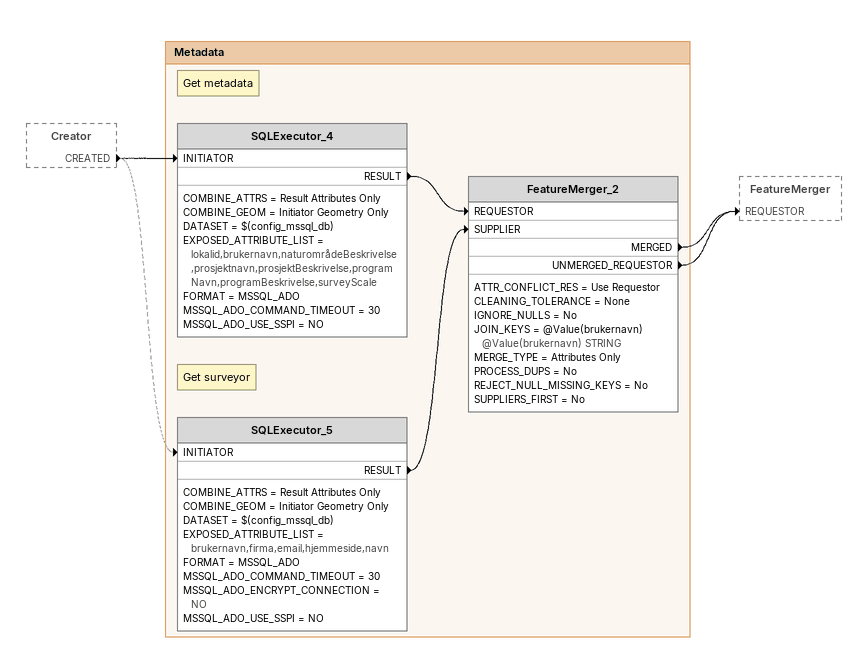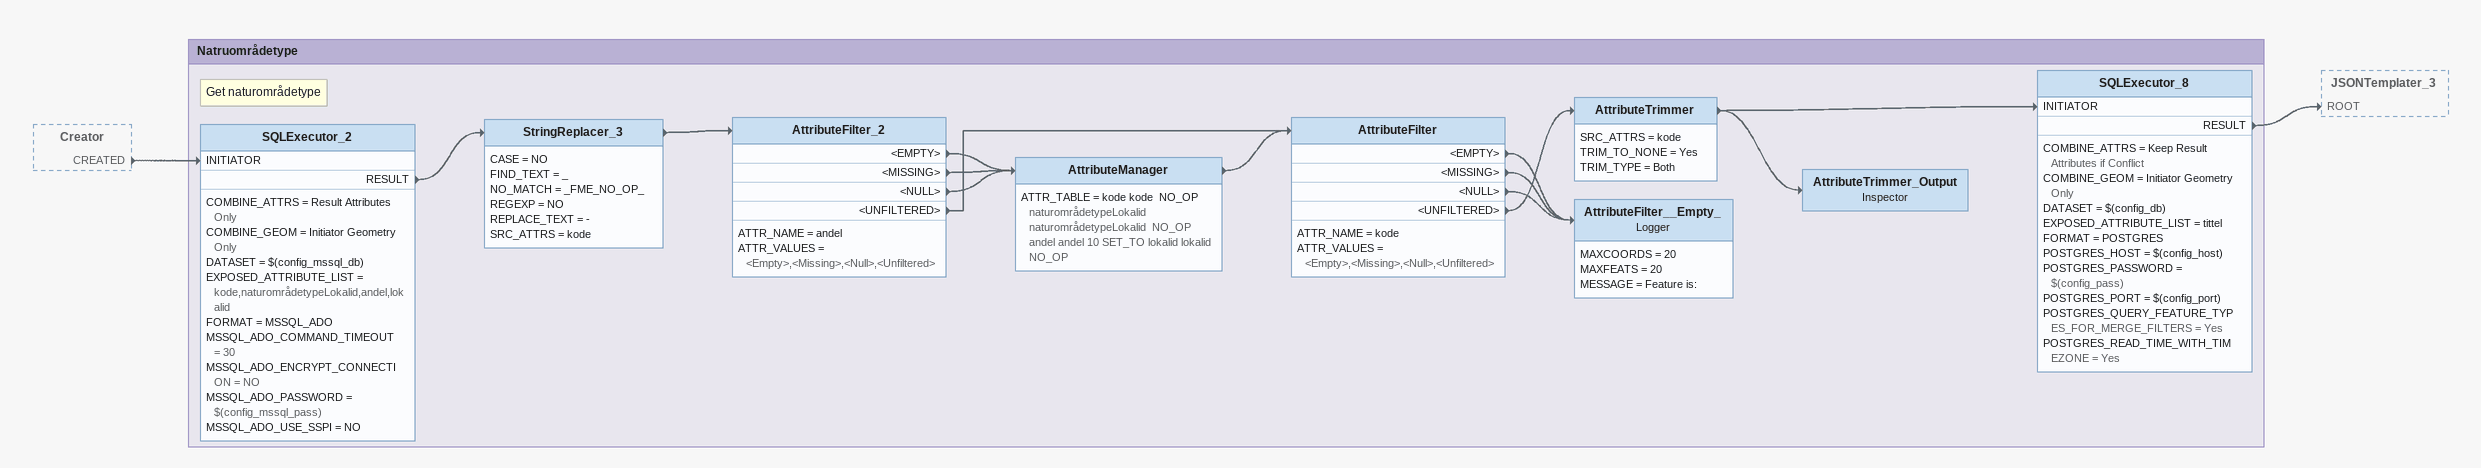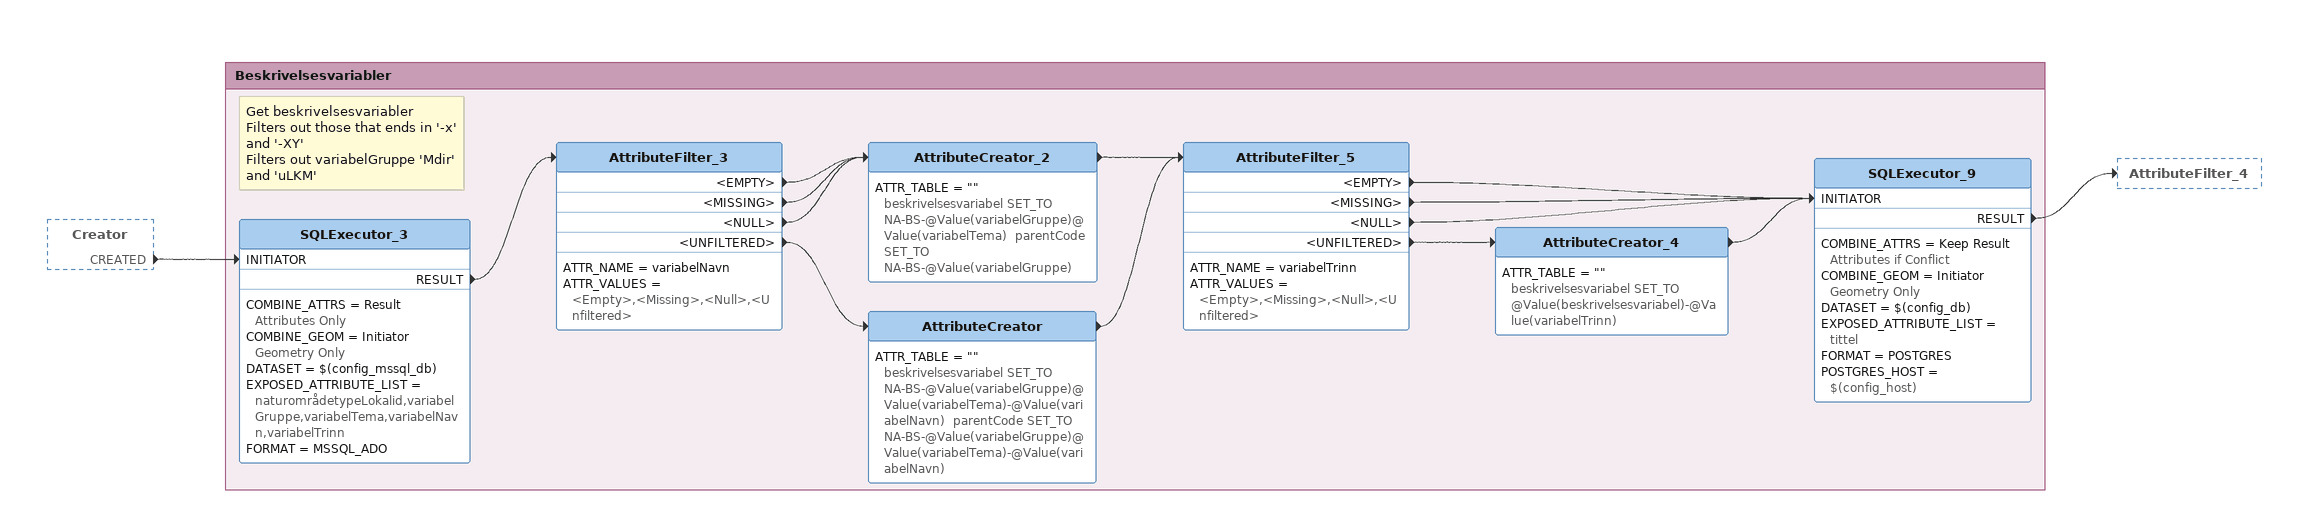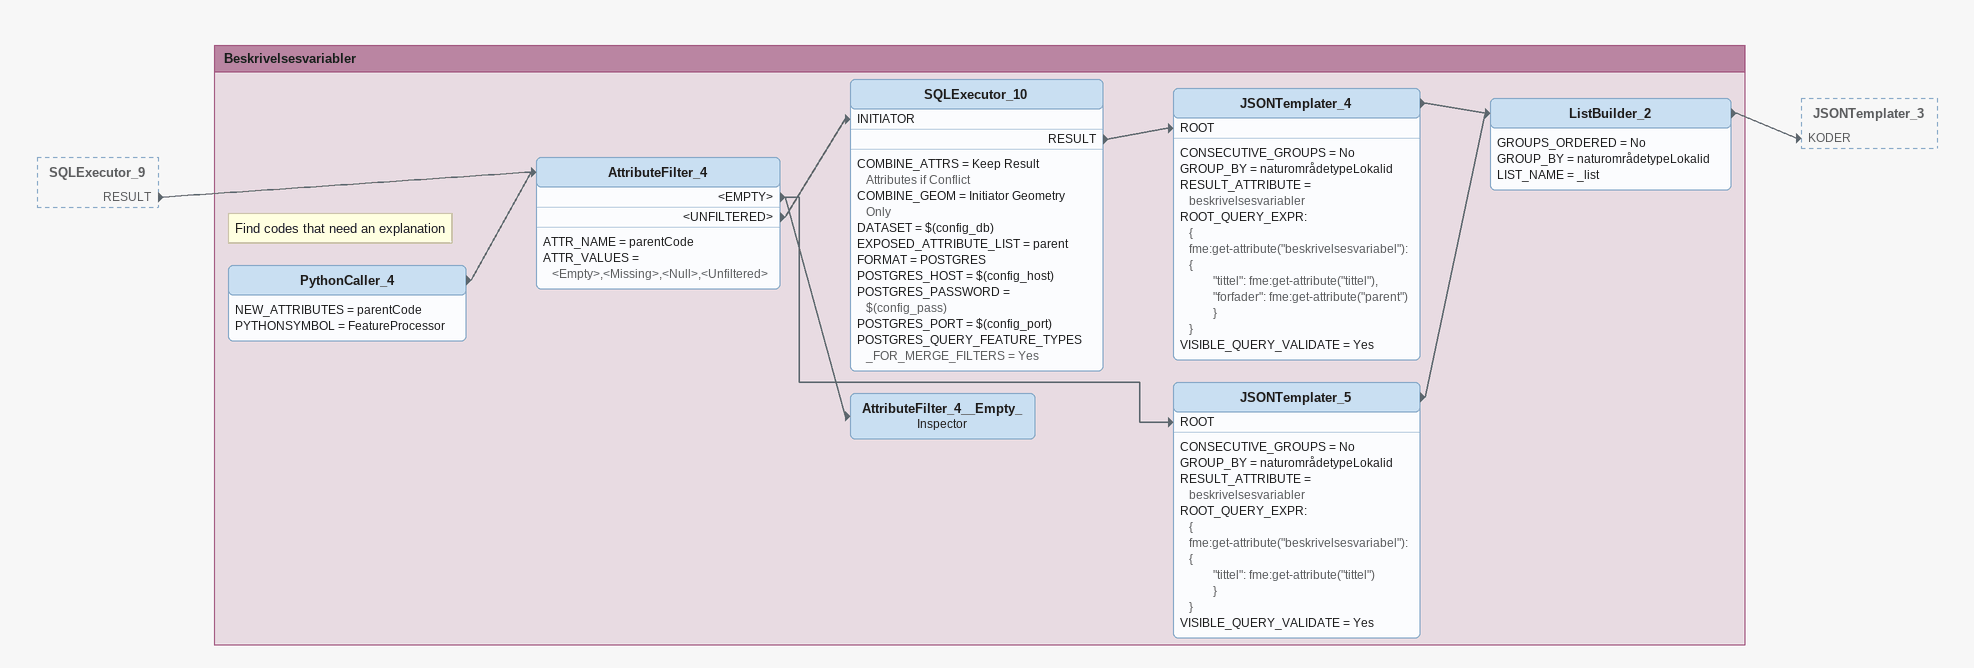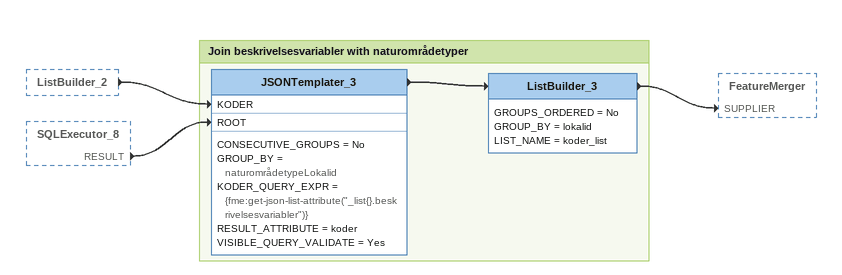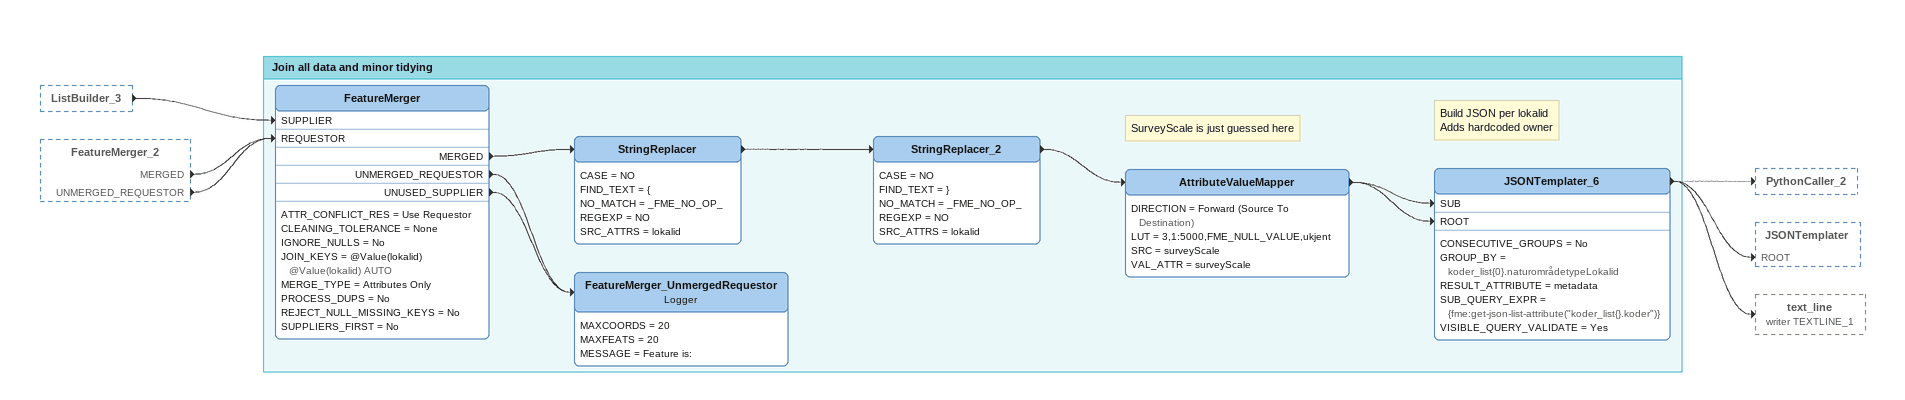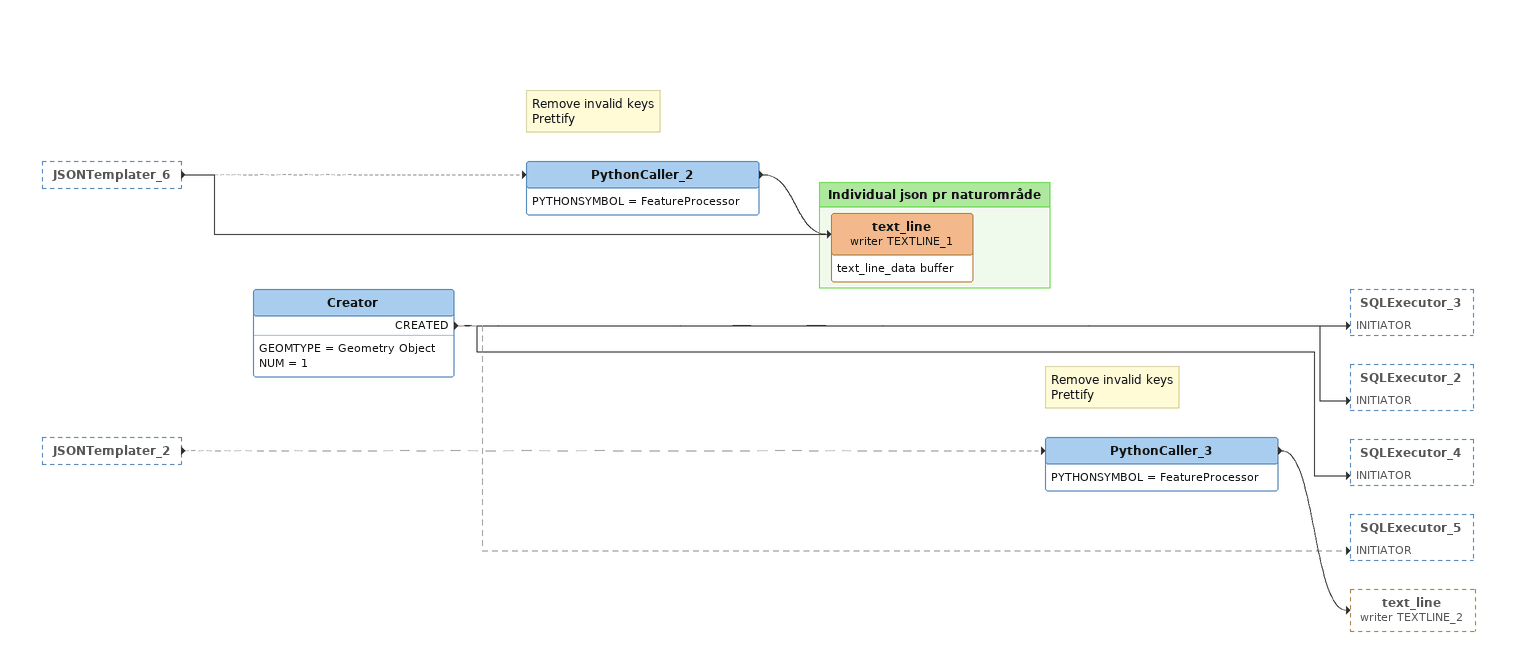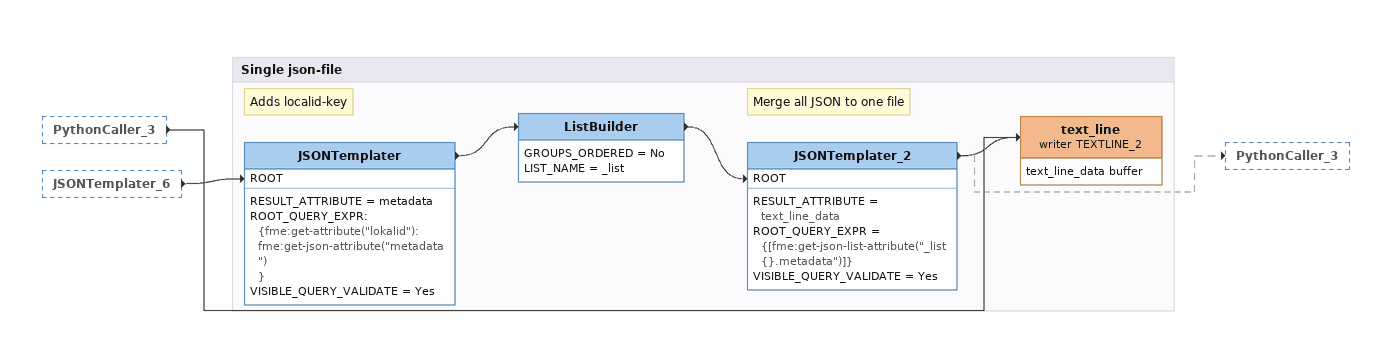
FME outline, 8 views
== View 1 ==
Creator [outside]
    CREATED -> SQLExecutor_4 [INITIATOR]
    CREATED -> SQLExecutor_5 [INITIATOR] [off]

Bookmark: Metadata
Note: Get metadata
SQLExecutor_4
    COMBINE_ATTRS = Result Attributes Only
    COMBINE_GEOM = Initiator Geometry Only
    DATASET = $(config_mssql_db)
    EXPOSED_ATTRIBUTE_LIST = lokalid,brukernavn,naturområdeBeskrivelse,prosjektnavn,prosjektBeskrivelse,programNavn,programBeskrivelse,surveyScale
    FORMAT = MSSQL_ADO
    MSSQL_ADO_COMMAND_TIMEOUT = 30
    MSSQL_ADO_USE_SSPI = NO
    RESULT -> FeatureMerger_2 [REQUESTOR]
Note: Get surveyor
SQLExecutor_5
    COMBINE_ATTRS = Result Attributes Only
    COMBINE_GEOM = Initiator Geometry Only
    DATASET = $(config_mssql_db)
    EXPOSED_ATTRIBUTE_LIST = brukernavn,firma,email,hjemmeside,navn
    FORMAT = MSSQL_ADO
    MSSQL_ADO_COMMAND_TIMEOUT = 30
    MSSQL_ADO_ENCRYPT_CONNECTION = NO
    MSSQL_ADO_USE_SSPI = NO
    RESULT -> FeatureMerger_2 [SUPPLIER]
FeatureMerger_2
    ATTR_CONFLICT_RES = Use Requestor
    CLEANING_TOLERANCE = None
    IGNORE_NULLS = No
    JOIN_KEYS = @Value(brukernavn) @Value(brukernavn) STRING
    MERGE_TYPE = Attributes Only
    PROCESS_DUPS = No
    REJECT_NULL_MISSING_KEYS = No
    SUPPLIERS_FIRST = No
    MERGED -> FeatureMerger [REQUESTOR]
    UNMERGED_REQUESTOR -> FeatureMerger [REQUESTOR]

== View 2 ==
Creator [outside]
    CREATED -> SQLExecutor_2 [INITIATOR]

Bookmark: Natruområdetype
Note: Get naturområdetype
SQLExecutor_2
    COMBINE_ATTRS = Result Attributes Only
    COMBINE_GEOM = Initiator Geometry Only
    DATASET = $(config_mssql_db)
    EXPOSED_ATTRIBUTE_LIST = kode,naturområdetypeLokalid,andel,lokalid
    FORMAT = MSSQL_ADO
    MSSQL_ADO_COMMAND_TIMEOUT = 30
    MSSQL_ADO_ENCRYPT_CONNECTION = NO
    MSSQL_ADO_PASSWORD = $(config_mssql_pass)
    MSSQL_ADO_USE_SSPI = NO
    RESULT -> StringReplacer_3
StringReplacer_3
    CASE = NO
    FIND_TEXT = _
    NO_MATCH = _FME_NO_OP_
    REGEXP = NO
    REPLACE_TEXT = -
    SRC_ATTRS = kode
    -> AttributeFilter_2
AttributeFilter_2
    ATTR_NAME = andel
    ATTR_VALUES = <Empty>,<Missing>,<Null>,<Unfiltered>
    <EMPTY> -> AttributeManager
    <MISSING> -> AttributeManager
    <NULL> -> AttributeManager
    <UNFILTERED> -> AttributeFilter
AttributeManager
    ATTR_TABLE = kode kode  NO_OP naturområdetypeLokalid naturområdetypeLokalid  NO_OP andel andel 10 SET_TO lokalid lokalid  NO_OP
    -> AttributeFilter
AttributeFilter
    ATTR_NAME = kode
    ATTR_VALUES = <Empty>,<Missing>,<Null>,<Unfiltered>
    <EMPTY> -> AttributeFilter__Empty_
    <MISSING> -> AttributeFilter__Empty_
    <NULL> -> AttributeFilter__Empty_
    <UNFILTERED> -> AttributeTrimmer
AttributeTrimmer
    SRC_ATTRS = kode
    TRIM_TO_NONE = Yes
    TRIM_TYPE = Both
    -> SQLExecutor_8 [INITIATOR]
    -> AttributeTrimmer_Output
SQLExecutor_8
    COMBINE_ATTRS = Keep Result Attributes if Conflict
    COMBINE_GEOM = Initiator Geometry Only
    DATASET = $(config_db)
    EXPOSED_ATTRIBUTE_LIST = tittel
    FORMAT = POSTGRES
    POSTGRES_HOST = $(config_host)
    POSTGRES_PASSWORD = $(config_pass)
    POSTGRES_PORT = $(config_port)
    POSTGRES_QUERY_FEATURE_TYPES_FOR_MERGE_FILTERS = Yes
    POSTGRES_READ_TIME_WITH_TIMEZONE = Yes
    RESULT -> JSONTemplater_3 [ROOT]
AttributeTrimmer_Output: Inspector
AttributeFilter__Empty_: Logger
    MAXCOORDS = 20
    MAXFEATS = 20
    MESSAGE = Feature is:

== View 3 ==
Creator [outside]
    CREATED -> SQLExecutor_3 [INITIATOR]

Bookmark: Beskrivelsesvariabler
Note: Get beskrivelsesvariabler / Filters out those that ends in '-x' and '-XY' / Filters out variabelGruppe 'Mdir' and 'uLKM'
SQLExecutor_3
    COMBINE_ATTRS = Result Attributes Only
    COMBINE_GEOM = Initiator Geometry Only
    DATASET = $(config_mssql_db)
    EXPOSED_ATTRIBUTE_LIST = naturområdetypeLokalid,variabelGruppe,variabelTema,variabelNavn,variabelTrinn
    FORMAT = MSSQL_ADO
    RESULT -> AttributeFilter_3
AttributeFilter_3
    ATTR_NAME = variabelNavn
    ATTR_VALUES = <Empty>,<Missing>,<Null>,<Unfiltered>
    <EMPTY> -> AttributeCreator_2
    <MISSING> -> AttributeCreator_2
    <NULL> -> AttributeCreator_2
    <UNFILTERED> -> AttributeCreator
AttributeCreator_2
    ATTR_TABLE = "" beskrivelsesvariabel SET_TO NA-BS-@Value(variabelGruppe)@Value(variabelTema)  parentCode SET_TO NA-BS-@Value(variabelGruppe)
    -> AttributeFilter_5
AttributeCreator
    ATTR_TABLE = "" beskrivelsesvariabel SET_TO NA-BS-@Value(variabelGruppe)@Value(variabelTema)-@Value(variabelNavn)  parentCode SET_TO NA-BS-@Value(variabelGruppe)@Value(variabelTema)-@Value(variabelNavn)
    -> AttributeFilter_5
AttributeFilter_5
    ATTR_NAME = variabelTrinn
    ATTR_VALUES = <Empty>,<Missing>,<Null>,<Unfiltered>
    <EMPTY> -> SQLExecutor_9 [INITIATOR]
    <MISSING> -> SQLExecutor_9 [INITIATOR]
    <NULL> -> SQLExecutor_9 [INITIATOR]
    <UNFILTERED> -> AttributeCreator_4
AttributeCreator_4
    ATTR_TABLE = "" beskrivelsesvariabel SET_TO @Value(beskrivelsesvariabel)-@Value(variabelTrinn)
    -> SQLExecutor_9 [INITIATOR]
SQLExecutor_9
    COMBINE_ATTRS = Keep Result Attributes if Conflict
    COMBINE_GEOM = Initiator Geometry Only
    DATASET = $(config_db)
    EXPOSED_ATTRIBUTE_LIST = tittel
    FORMAT = POSTGRES
    POSTGRES_HOST = $(config_host)
    RESULT -> AttributeFilter_4

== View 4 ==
SQLExecutor_9 [outside]
    RESULT -> AttributeFilter_4

Bookmark: Beskrivelsesvariabler
Note: Find codes that need an explanation
PythonCaller_4
    NEW_ATTRIBUTES = parentCode
    PYTHONSYMBOL = FeatureProcessor
    -> AttributeFilter_4
AttributeFilter_4
    ATTR_NAME = parentCode
    ATTR_VALUES = <Empty>,<Missing>,<Null>,<Unfiltered>
    <EMPTY> -> JSONTemplater_5 [ROOT]
    <EMPTY> -> AttributeFilter_4__Empty_
    <UNFILTERED> -> SQLExecutor_10 [INITIATOR]
SQLExecutor_10
    COMBINE_ATTRS = Keep Result Attributes if Conflict
    COMBINE_GEOM = Initiator Geometry Only
    DATASET = $(config_db)
    EXPOSED_ATTRIBUTE_LIST = parent
    FORMAT = POSTGRES
    POSTGRES_HOST = $(config_host)
    POSTGRES_PASSWORD = $(config_pass)
    POSTGRES_PORT = $(config_port)
    POSTGRES_QUERY_FEATURE_TYPES_FOR_MERGE_FILTERS = Yes
    RESULT -> JSONTemplater_4 [ROOT]
JSONTemplater_4
    CONSECUTIVE_GROUPS = No
    GROUP_BY = naturområdetypeLokalid
    RESULT_ATTRIBUTE = beskrivelsesvariabler
    ROOT_QUERY_EXPR:
      {
          fme:get-attribute("beskrivelsesvariabel"): {
              "tittel": fme:get-attribute("tittel"),
              "forfader": fme:get-attribute("parent")
              }
      }
    VISIBLE_QUERY_VALIDATE = Yes
    -> ListBuilder_2
JSONTemplater_5
    CONSECUTIVE_GROUPS = No
    GROUP_BY = naturområdetypeLokalid
    RESULT_ATTRIBUTE = beskrivelsesvariabler
    ROOT_QUERY_EXPR:
      {
          fme:get-attribute("beskrivelsesvariabel"): {
              "tittel": fme:get-attribute("tittel")
              }
      }
    VISIBLE_QUERY_VALIDATE = Yes
    -> ListBuilder_2
ListBuilder_2
    GROUPS_ORDERED = No
    GROUP_BY = naturområdetypeLokalid
    LIST_NAME = _list
    -> JSONTemplater_3 [KODER]
AttributeFilter_4__Empty_: Inspector

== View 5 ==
ListBuilder_2 [outside]
    -> JSONTemplater_3 [KODER]
SQLExecutor_8 [outside]
    RESULT -> JSONTemplater_3 [ROOT]

Bookmark: Join beskrivelsesvariabler with naturområdetyper
JSONTemplater_3
    CONSECUTIVE_GROUPS = No
    GROUP_BY = naturområdetypeLokalid
    KODER_QUERY_EXPR = {fme:get-json-list-attribute("_list{}.beskrivelsesvariabler")}
    RESULT_ATTRIBUTE = koder
    VISIBLE_QUERY_VALIDATE = Yes
    -> ListBuilder_3
ListBuilder_3
    GROUPS_ORDERED = No
    GROUP_BY = lokalid
    LIST_NAME = koder_list
    -> FeatureMerger [SUPPLIER]

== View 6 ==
ListBuilder_3 [outside]
    -> FeatureMerger [SUPPLIER]
FeatureMerger_2 [outside]
    MERGED -> FeatureMerger [REQUESTOR]
    UNMERGED_REQUESTOR -> FeatureMerger [REQUESTOR]

Bookmark: Join all data and minor tidying
FeatureMerger
    ATTR_CONFLICT_RES = Use Requestor
    CLEANING_TOLERANCE = None
    IGNORE_NULLS = No
    JOIN_KEYS = @Value(lokalid) @Value(lokalid) AUTO
    MERGE_TYPE = Attributes Only
    PROCESS_DUPS = No
    REJECT_NULL_MISSING_KEYS = No
    SUPPLIERS_FIRST = No
    MERGED -> StringReplacer
    UNMERGED_REQUESTOR -> FeatureMerger_UnmergedRequestor
    UNUSED_SUPPLIER -> FeatureMerger_UnmergedRequestor
StringReplacer
    CASE = NO
    FIND_TEXT = {
    NO_MATCH = _FME_NO_OP_
    REGEXP = NO
    SRC_ATTRS = lokalid
    -> StringReplacer_2
StringReplacer_2
    CASE = NO
    FIND_TEXT = }
    NO_MATCH = _FME_NO_OP_
    REGEXP = NO
    SRC_ATTRS = lokalid
    -> AttributeValueMapper
Note: SurveyScale is just guessed here
AttributeValueMapper
    DIRECTION = Forward (Source To Destination)
    LUT = 3,1:5000,FME_NULL_VALUE,ukjent
    SRC = surveyScale
    VAL_ATTR = surveyScale
    -> JSONTemplater_6 [SUB]
    -> JSONTemplater_6 [ROOT]
Note: Build JSON per lokalid / Adds hardcoded owner
JSONTemplater_6
    CONSECUTIVE_GROUPS = No
    GROUP_BY = koder_list{0}.naturområdetypeLokalid
    RESULT_ATTRIBUTE = metadata
    SUB_QUERY_EXPR = {fme:get-json-list-attribute("koder_list{}.koder")}
    VISIBLE_QUERY_VALIDATE = Yes
    -> PythonCaller_2 [off]
    -> JSONTemplater [ROOT]
    -> text_line (writer TEXTLINE_1)
FeatureMerger_UnmergedRequestor: Logger
    MAXCOORDS = 20
    MAXFEATS = 20
    MESSAGE = Feature is:

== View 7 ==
JSONTemplater_6 [outside]
    -> PythonCaller_2 [off]
    -> text_line (writer TEXTLINE_1)
JSONTemplater_2 [outside]
    -> PythonCaller_3 [off]
Creator
    GEOMTYPE = Geometry Object
    NUM = 1
    CREATED -> SQLExecutor_3 [INITIATOR]
    CREATED -> SQLExecutor_2 [INITIATOR]
    CREATED -> SQLExecutor_4 [INITIATOR]
    CREATED -> SQLExecutor_5 [INITIATOR] [off]
Note: Remove invalid keys / Prettify
PythonCaller_2
    PYTHONSYMBOL = FeatureProcessor
    -> text_line (writer TEXTLINE_1)
Note: Remove invalid keys / Prettify
PythonCaller_3
    PYTHONSYMBOL = FeatureProcessor
    -> text_line (writer TEXTLINE_2)

Bookmark: Individual json pr naturområde
text_line (writer TEXTLINE_1)
    attributes: text_line_data buffer

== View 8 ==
PythonCaller_3 [outside]
    -> text_line (writer TEXTLINE_2)
JSONTemplater_6 [outside]
    -> JSONTemplater [ROOT]

Bookmark: Single json-file
Note: Adds localid-key
JSONTemplater
    RESULT_ATTRIBUTE = metadata
    ROOT_QUERY_EXPR:
      {fme:get-attribute("lokalid"):
          fme:get-json-attribute("metadata")
      }
    VISIBLE_QUERY_VALIDATE = Yes
    -> ListBuilder
ListBuilder
    GROUPS_ORDERED = No
    LIST_NAME = _list
    -> JSONTemplater_2 [ROOT]
Note: Merge all JSON to one file
JSONTemplater_2
    RESULT_ATTRIBUTE = text_line_data
    ROOT_QUERY_EXPR = {[fme:get-json-list-attribute("_list{}.metadata")]}
    VISIBLE_QUERY_VALIDATE = Yes
    -> PythonCaller_3 [off]
    -> text_line (writer TEXTLINE_2)
text_line (writer TEXTLINE_2)
    attributes: text_line_data buffer
